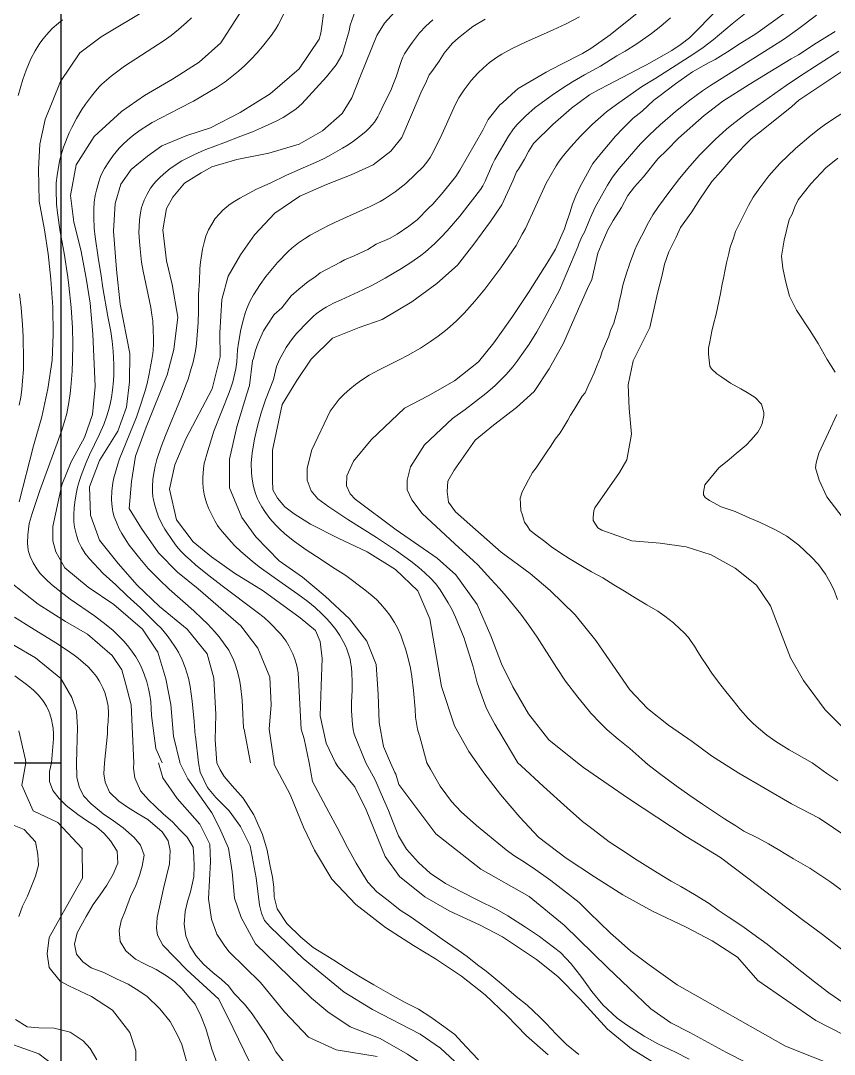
# Model space of a CAD drawing. Header units: metres. Extents: x 548946 to 557077, y 1838800 to 1845419.
# Drawn here: x 551982.9 to 552328.3, y 1841876.3 to 1842314.8 of the extents above; entities that cross this region are included whole.
import ezdxf

# ---------------------------------------------------------------- set-up
doc = ezdxf.new("R2010")
doc.units = ezdxf.units.M
doc.header["$LTSCALE"] = 28
for name, color, linetype, lineweight in [('1', 7, 'Continuous', 13), ('2', 7, 'Continuous', 13), ('60', 7, 'Continuous', 25)]:
    doc.layers.add(name, color=color, linetype=linetype, lineweight=lineweight)

msp = doc.modelspace()

# ---------------------------------------------------------------- linework, layer by layer
at = {"layer": '1'}
for points in [[(552328.81, 1842363.58), (552327.64, 1842361.18), (552326.3, 1842358.67), (552323.28, 1842353.73), (552320, 1842349), (552316.06, 1842344.04), (552310.47, 1842337.52), (552300.89, 1842327.34), (552296.82, 1842323.28), (552292.72, 1842319.68), (552284.96, 1842313.5), (552276.83, 1842306.64), (552272.71, 1842303.52), (552268.24, 1842300.5), (552252.62, 1842290.43), (552246.49, 1842286.72), (552235.79, 1842279.25), (552231.63, 1842276.14), (552225.67, 1842270.89), (552220.54, 1842265.88), (552216.42, 1842261.35)], [(552050.51, 1842000), (552050.4, 1842000.23), (552047.72, 1842011.31), (552046.58, 1842024.66), (552044.44, 1842035.54), (552041.07, 1842046.92), (552034.54, 1842056.61), (552022.46, 1842067.16), (552011.56, 1842074.49), (552001.69, 1842082.65), (551997.85, 1842089.51), (551996.56, 1842094.08), (551996.56, 1842100.17), (552000.31, 1842117.83), (552004.27, 1842127.66), (552009.98, 1842137.97), (552013.43, 1842147.74), (552014.55, 1842159.55), (552013.45, 1842181.85), (552012.33, 1842194.94), (552010.74, 1842205.64), (552008.47, 1842217.54), (552005.44, 1842229.35), (552004.04, 1842240.59), (552006.42, 1842253.73), (552014.13, 1842265.71), (552025.64, 1842276.36), (552035.44, 1842283.03), (552047.28, 1842289.96), (552058.7, 1842297.22), (552067.91, 1842305.5), (552079.1, 1842322.85)], [(552037.18, 1842319.95), (552017.02, 1842307.97), (552008.02, 1842301.13), (551999.8, 1842289.08), (551993.25, 1842272.96), (551991.06, 1842262.44), (551990.44, 1842251.86), (551990.71, 1842238.28), (551993.01, 1842226.12), (551994.54, 1842215.93), (551995.62, 1842205.17), (551996.47, 1842193.22), (551996.74, 1842181.71), (551996.29, 1842170.76), (551994.44, 1842158.6), (551991.9, 1842146.74), (551988.37, 1842134.5), (551982.27, 1842110.65)], [(552055.34, 1842316.07), (552053.32, 1842314.13), (552049.85, 1842311.04), (552046.81, 1842308.59), (552043.73, 1842306.38), (552026.91, 1842295.48), (552024.63, 1842293.84), (552021.29, 1842291.27), (552019.29, 1842289.63), (552017.39, 1842287.9), (552016.37, 1842286.87), (552014.6, 1842284.86), (552012.89, 1842282.75), (552010.34, 1842279.4), (552008.78, 1842277.15), (552006.51, 1842273.38), (552004.53, 1842269.57), (552003.45, 1842267.23), (552001.04, 1842261.2), (551999.87, 1842257.49), (551999.35, 1842255.17), (551998.33, 1842249.17), (551997.98, 1842246.09), (551997.9, 1842243), (551998.14, 1842236.93), (551998.47, 1842233.3), (551999.69, 1842225.25), (552001.31, 1842216.17), (552002.86, 1842206.02), (552003.31, 1842202.47), (552004.29, 1842193.07), (552004.81, 1842184.44), (552004.96, 1842177.73), (552004.91, 1842170.57), (552004.78, 1842166.1), (552004.22, 1842159.29), (552003.94, 1842156.68), (552003.39, 1842152.8), (552002.42, 1842148.21), (552001.49, 1842144.81), (552000.44, 1842141.47), (551998.94, 1842137.09), (551991.01, 1842115.42), (551987.72, 1842105.67), (551986.89, 1842102.97), (551986.55, 1842101.54), (551986.13, 1842099.07), (551985.9, 1842096.71), (551985.75, 1842093.1), (551986.03, 1842090.22), (551986.17, 1842089.61), (551986.92, 1842087.45), (551988.23, 1842084.79), (551989.78, 1842082.25), (551991.19, 1842080.34), (551992.08, 1842079.32), (551993.86, 1842077.52), (551995.77, 1842075.8), (551998.79, 1842073.29), (552003.96, 1842069.42)], [(552094.56, 1842317.69), (552092.15, 1842313.03), (552091.21, 1842311.4), (552089.4, 1842308.76), (552085.5, 1842303.82), (552083.19, 1842301.12), (552080.73, 1842298.45), (552078.1, 1842295.84), (552075.31, 1842293.36), (552071.85, 1842290.57), (552069.68, 1842288.93), (552066.3, 1842286.62), (552056.27, 1842280.71), (552050.13, 1842277.63), (552038.76, 1842271.65), (552036.66, 1842270.37), (552034.02, 1842268.62), (552031.45, 1842266.81), (552029.49, 1842265.29), (552026.49, 1842262.62), (552024.66, 1842260.73), (552022.11, 1842257.65), (552020.24, 1842254.97), (552018.53, 1842252.18), (552017.37, 1842249.94), (552016.83, 1842248.68), (552016.03, 1842246.4), (552015.06, 1842242.88), (552014.53, 1842240.64), (552014.05, 1842237.78), (552013.88, 1842234.91), (552013.9, 1842231.38), (552014.08, 1842226.77), (552014.51, 1842223.13), (552015.78, 1842214.3), (552017.04, 1842206.56), (552017.75, 1842201.46), (552019.88, 1842189.32), (552021.12, 1842182.92), (552021.7, 1842178.87), (552022.11, 1842174.65), (552022.45, 1842168.93)], [(552124.86, 1842318.86), (552122.83, 1842312.87), (552122.28, 1842310.49), (552120, 1842302.31), (552119.63, 1842301.14), (552119.19, 1842300.15), (552116.82, 1842296.07), (552112.78, 1842291.01), (552102.26, 1842279.61), (552099.87, 1842277.49), (552097.2, 1842275.54), (552094.32, 1842273.79), (552091.33, 1842272.25), (552085.15, 1842269.37), (552081.34, 1842267.72), (552076.41, 1842265.9), (552069.12, 1842263), (552061.49, 1842260.19), (552059.45, 1842259.34), (552056.36, 1842257.9), (552051.32, 1842255.3), (552049.34, 1842254.16), (552048.27, 1842253.45), (552046.36, 1842252.05), (552043.53, 1842249.71), (552041.81, 1842248.18), (552040.2, 1842246.57), (552039.38, 1842245.6), (552038.02, 1842243.74), (552036.52, 1842241.26), (552035.3, 1842238.75), (552034.54, 1842236.71), (552034.2, 1842235.53), (552033.72, 1842233.3), (552033.32, 1842230.34), (552033.12, 1842227.33), (552033.09, 1842224.94), (552033.28, 1842221.16), (552033.56, 1842218.01), (552034.22, 1842212.34), (552034.92, 1842208.61), (552038.11, 1842193.16), (552038.62, 1842189.98), (552038.93, 1842187.48), (552039.2, 1842183.68), (552039.28, 1842179.95), (552039.28, 1842177.54), (552039.16, 1842175.08), (552039.01, 1842173.68), (552038.59, 1842171.07), (552037.32, 1842164.33), (552036.57, 1842160.91), (552035.53, 1842157.34), (552033.36, 1842150.46), (552032.03, 1842146.54), (552024.88, 1842128.9), (552024.14, 1842126.66), (552022.49, 1842120.92), (552021.97, 1842118.68), (552021.55, 1842115.24), (552021.49, 1842111.85), (552021.59, 1842109.68), (552021.85, 1842107.55), (552022.07, 1842106.39), (552022.64, 1842104.31), (552023.36, 1842102.27), (552024.74, 1842099.18), (552025.78, 1842097.23), (552027.67, 1842094.24), (552029, 1842092.34), (552031.17, 1842089.44), (552033.47, 1842086.58), (552037.07, 1842082.45), (552041.75, 1842077.61), (552045.94, 1842073.69), (552056.35, 1842064.43), (552059.95, 1842061.09), (552062.21, 1842058.88), (552065.33, 1842055.5), (552067.13, 1842053.33), (552069.73, 1842049.92), (552071.19, 1842047.73), (552071.87, 1842046.53), (552072.89, 1842044.4), (552073.74, 1842042.25), (552074.93, 1842038.73)], [(552090.46, 1842000), (552088.32, 1842014.18), (552089.23, 1842024.54), (552088.67, 1842036.27), (552083.5, 1842048.59), (552076.35, 1842058.08), (552058.17, 1842073.83), (552049.52, 1842080.79), (552041.37, 1842088.98), (552034.23, 1842099.37), (552028.89, 1842107.91), (552029.93, 1842119.32), (552031.57, 1842130.04), (552036.12, 1842142.4), (552045.03, 1842164.53), (552047.84, 1842175.25), (552049.61, 1842189.09), (552047.23, 1842202.93), (552044.83, 1842212.88), (552043.17, 1842226.16), (552044.76, 1842235.14), (552047.42, 1842239.93), (552052.5, 1842245.92), (552059.52, 1842250.23), (552064.09, 1842252.76), (552074.6, 1842255.89), (552088.26, 1842258.63), (552101.14, 1842262.45), (552111.05, 1842268.1), (552119.34, 1842275.48), (552123.48, 1842282.04), (552127.21, 1842291.43), (552134.03, 1842308.55), (552137.36, 1842313.82), (552142.95, 1842319.97)], [(552176.49, 1842000), (552173.17, 1842004.76), (552167.14, 1842015.67), (552161.6, 1842032.26), (552156.56, 1842061.04), (552151.52, 1842072.94), (552141.99, 1842082.04), (552130.04, 1842089.5), (552117.65, 1842095.22), (552105.89, 1842101.14), (552098.95, 1842105.66), (552095.1, 1842108.63), (552091.88, 1842112.23), (552089.96, 1842115.83), (552089.74, 1842119.86), (552089.74, 1842132.57), (552093.97, 1842151.91), (552100.08, 1842162.14), (552106.21, 1842171.21), (552115.21, 1842180.12), (552126.58, 1842184.65), (552136.4, 1842188.08), (552148.94, 1842195.61), (552159.53, 1842203.29), (552168.4, 1842211.14), (552175.33, 1842220.05), (552182.31, 1842229.61), (552187.23, 1842236.7), (552191.97, 1842247.19), (552193.35, 1842250.65), (552194.24, 1842251.77), (552196.79, 1842256.13), (552198.46, 1842259.37), (552200.62, 1842262.66), (552208.84, 1842270.72), (552216.68, 1842277.71), (552224.41, 1842283.43), (552228.48, 1842285.67), (552232.32, 1842287.63), (552247.18, 1842295.43), (552248.63, 1842296.11), (552259.37, 1842302.16), (552263.37, 1842304.91), (552266.88, 1842307.6), (552270.99, 1842311.63), (552278.93, 1842319.9)], [(552245.99, 1842319.18), (552233.2, 1842308.82), (552224.96, 1842303.05), (552221.4, 1842300.87), (552212.27, 1842296.27), (552206.04, 1842293.01), (552194.13, 1842286.06), (552191.35, 1842283.71), (552187.46, 1842279.96), (552186.29, 1842279.06), (552181.41, 1842272.92), (552179.13, 1842268.34), (552169.38, 1842251.47), (552167.66, 1842248.73), (552162.33, 1842242.02), (552157.83, 1842236.93), (552156.22, 1842235.48), (552151.22, 1842230.33), (552147.71, 1842227.64), (552142.76, 1842224.28), (552139.42, 1842222.37), (552133.85, 1842219.96), (552130.29, 1842217.77)], [(552144.61, 1842209.63), (552148.53, 1842212.17), (552152.78, 1842215.16), (552154.62, 1842216.61), (552158.69, 1842220.27), (552161.43, 1842223), (552163.9, 1842225.65), (552167.49, 1842229.77), (552169.32, 1842231.96), (552174.72, 1842238.78), (552178.06, 1842243.22), (552179.08, 1842244.77), (552180.16, 1842246.68), (552183.17, 1842253.9), (552184.24, 1842255.87), (552190.01, 1842265.88), (552192.1, 1842268.92), (552193.63, 1842270.75), (552197.15, 1842274.29), (552201.32, 1842277.94), (552202.81, 1842279.16), (552208.47, 1842283.26), (552212.97, 1842286.25), (552217.16, 1842288.91), (552222.22, 1842291.85), (552229, 1842295.57), (552236, 1842299.92), (552239.52, 1842301.92), (552244.42, 1842305.03), (552250.72, 1842309.42), (552254.74, 1842312.44), (552258.78, 1842316.01)], [(552198.75, 1842177.57), (552201.98, 1842182.85), (552205.49, 1842188.95), (552211.65, 1842200.46), (552219.47, 1842218.85), (552219.82, 1842220.15), (552221.1, 1842223.08), (552222.32, 1842225.13), (552224.4, 1842230.36), (552225.35, 1842232.53), (552226.86, 1842235.66), (552229.48, 1842240.58), (552232.01, 1842245.1), (552234.17, 1842248.41), (552237.04, 1842252.1), (552244.02, 1842260.29), (552246.24, 1842262.73), (552249.93, 1842266.44), (552254.42, 1842270.64), (552258.61, 1842274.37), (552260.93, 1842276.3), (552267.05, 1842281.14), (552272.34, 1842285.02), (552275.8, 1842287.36), (552301.45, 1842303.39), (552307.2, 1842307.15), (552312.68, 1842311.07), (552320.76, 1842317.18)], [(552180.09, 1842315.45), (552174.86, 1842312.31), (552168.8, 1842307.55), (552166.02, 1842305.2), (552162.69, 1842301.01), (552160.53, 1842297.71), (552157.48, 1842293.3), (552156.37, 1842291.9), (552154.76, 1842288.16), (552153.1, 1842284.92), (552152.1, 1842282.52), (552144.73, 1842265.28), (552140, 1842259.5), (552132.59, 1842253.67), (552123.26, 1842249.39), (552112.74, 1842245.35), (552101.44, 1842240.31), (552090.8, 1842233.14), (552082.22, 1842223.9), (552076.14, 1842215.49), (552070.92, 1842206.41), (552068.27, 1842196.48), (552067.44, 1842182.37), (552067.55, 1842172.14), (552064.18, 1842158.62), (552052.96, 1842137.38), (552048.36, 1842126.43), (552046.03, 1842116.02), (552049.08, 1842103.04), (552056.08, 1842093.67), (552063.87, 1842087.38), (552073.69, 1842080.44), (552085.79, 1842072.87), (552101.51, 1842061.42), (552108.1, 1842056.05), (552110.04, 1842051.45), (552110.82, 1842044.16), (552110.43, 1842032.64), (552110.05, 1842019.88), (552112.55, 1842008.27), (552116.55, 1842000)], [(552157.87, 1842315.18), (552154.96, 1842312.51), (552152.27, 1842309.61), (552149.28, 1842305.76), (552147.81, 1842303.68), (552145.9, 1842300.75), (552145.2, 1842299.41), (552144.55, 1842297.9), (552143.95, 1842296.22), (552142.32, 1842291.05), (552141.2, 1842288.15), (552139.97, 1842285.25), (552137.37, 1842280.02), (552135.15, 1842275.23), (552134.53, 1842274.05), (552133.06, 1842271.75), (552132.12, 1842270.58), (552130.95, 1842269.33), (552129.57, 1842268.02), (552127.98, 1842266.68), (552124.12, 1842263.73), (552121.89, 1842262.19), (552119.58, 1842260.75), (552114.61, 1842257.93), (552111.98, 1842256.55), (552109.3, 1842255.29), (552101.58, 1842251.78), (552095.7, 1842249.32), (552088.74, 1842245.95), (552084.24, 1842243.98)], [(552280.89, 1842000), (552276.24, 1842002.97), (552267.97, 1842008.95), (552257.9, 1842015.86), (552248.96, 1842023.04), (552241.49, 1842030.93), (552227.08, 1842051.82), (552218.32, 1842062.79), (552207.69, 1842073.13), (552199.15, 1842080.24), (552186.86, 1842089.34), (552167.45, 1842106.44), (552164.48, 1842110.6), (552163.98, 1842115.01), (552164.23, 1842119.41), (552166.95, 1842124.06), (552175.87, 1842136.85), (552183.62, 1842143.27), (552193.33, 1842150.71), (552200.91, 1842157.49), (552207.23, 1842167.1), (552213.39, 1842177.99), (552218.11, 1842189.08), (552223.6, 1842201.18), (552225.45, 1842205.04), (552227.95, 1842216.14), (552229.33, 1842219.6), (552232.15, 1842226.03), (552234.48, 1842230.1), (552237.92, 1842235.58), (552240.63, 1842240.72), (552243.52, 1842244.35), (552247.35, 1842248.6), (552253.35, 1842256.15), (552257.24, 1842259.9), (552262.24, 1842265.04), (552273.08, 1842274.67), (552281.04, 1842280.66), (552292.16, 1842287.78), (552300.96, 1842293.1), (552309.97, 1842298.71), (552313.09, 1842300.33), (552320.65, 1842305.27), (552328.72, 1842310.25)], [(552330.26, 1842301.96), (552313.52, 1842291.17), (552307.92, 1842287.4), (552290.98, 1842275.45), (552284.78, 1842270.64), (552282.5, 1842268.74), (552277.8, 1842264.42), (552275.91, 1842262.62), (552271.12, 1842257.76), (552267.02, 1842253.16), (552262.57, 1842247.88), (552258.45, 1842242.44), (552253.64, 1842235.94), (552251.32, 1842232.46), (552249.43, 1842229.14), (552246.43, 1842223.47), (552244.67, 1842219.88), (552243.67, 1842217.56), (552241.4, 1842211.58), (552241.03, 1842210.52), (552240.39, 1842208.55), (552239.6, 1842205.8), (552238.48, 1842202.63), (552237.78, 1842199.14), (552236.98, 1842195.51), (552236.35, 1842192.4), (552235.56, 1842189.65), (552234.69, 1842186.52), (552233.32, 1842183.32), (552232.61, 1842180.96), (552231.24, 1842177.76), (552229.77, 1842174.42), (552229.05, 1842172.06), (552227.58, 1842168.72), (552226.35, 1842165.42), (552225.06, 1842162.61), (552223.88, 1842159.94), (552222.48, 1842156.99), (552221.29, 1842155.45), (552219.61, 1842152.72), (552217.82, 1842149.85), (552216.36, 1842147.39), (552215.23, 1842145.36), (552213.44, 1842142.49), (552211.88, 1842139.89), (552209.81, 1842137.24), (552207.81, 1842134.09), (552206.32, 1842131.88), (552203.95, 1842128.56), (552201.73, 1842125.13), (552200.21, 1842123.17), (552198.46, 1842120.05), (552197.03, 1842117.35), (552195.82, 1842114.93), (552195.02, 1842112.18), (552195.09, 1842109.67), (552195.29, 1842107.04), (552195.92, 1842104.98), (552196.36, 1842103.52), (552196.79, 1842102.06), (552197.86, 1842100.55)], [(552341.36, 1842299.76), (552321.27, 1842286.53), (552313.26, 1842281.04), (552310.26, 1842278.41), (552297.47, 1842268.06), (552293.02, 1842264.75), (552285.3, 1842256.75), (552280.13, 1842250.83), (552276.3, 1842246.58), (552271.3, 1842239.14), (552267.87, 1842233.67), (552263.04, 1842227.02), (552261.21, 1842223), (552258.11, 1842216.8)], [(552216.42, 1842261.35), (552213.29, 1842257.59), (552211.49, 1842255.17), (552210.28, 1842253.28), (552206.06, 1842245.83), (552197.27, 1842226.64), (552195.82, 1842224.2), (552193.24, 1842219.46), (552186.73, 1842209.91), (552179.97, 1842200.93), (552175.71, 1842195.8), (552171.24, 1842190.76), (552167.92, 1842187.44), (552165.1, 1842184.92), (552163.19, 1842183.32), (552160.14, 1842180.94), (552156.94, 1842178.67), (552152.62, 1842175.92), (552147.17, 1842172.78), (552143.87, 1842171.07), (552135.1, 1842166.74), (552130.85, 1842164.4), (552127.61, 1842162.32), (552125.03, 1842160.45), (552122.57, 1842158.48), (552120.26, 1842156.4), (552118.12, 1842154.2), (552114.25, 1842149.22), (552106.44, 1842132.78), (552104.51, 1842124.94), (552104.51, 1842119.86), (552106.23, 1842115.41), (552109.01, 1842112.02), (552113.72, 1842108.63), (552121.85, 1842103.12), (552133.99, 1842095.49), (552142.41, 1842089.88), (552148.52, 1842085.49), (552151.86, 1842082.79), (552154.41, 1842080.55), (552156.86, 1842078.23), (552159.09, 1842075.83), (552160.99, 1842073.33), (552164.44, 1842067.88), (552166.06, 1842064.92), (552167.48, 1842061.81), (552171.18, 1842052.87), (552171.67, 1842051.48), (552174.99, 1842040.7), (552176.74, 1842033.91), (552179.33, 1842026.39), (552180.34, 1842023.76), (552181.52, 1842021.25), (552184.17, 1842016.31), (552185.63, 1842013.89), (552185.88, 1842013.54), (552193.93, 1842000)], [(552328.75, 1842165.68), (552325.33, 1842171.13), (552321.52, 1842177.81), (552318.1, 1842183.26), (552312.27, 1842192), (552309.3, 1842198.01), (552307.55, 1842204.42), (552306.42, 1842209.88), (552305.84, 1842214.89), (552307.1, 1842221.64), (552309.14, 1842230.52), (552310.41, 1842232.69), (552311.57, 1842235.88), (552313.01, 1842238.84), (552318.34, 1842245.54), (552324.67, 1842252.37), (552329.79, 1842256.51)], [(552084.24, 1842243.98), (552083.06, 1842243.4), (552075.99, 1842239.48), (552073.09, 1842237.77), (552071.3, 1842236.53), (552068.73, 1842234.4), (552067.25, 1842232.93), (552065.52, 1842230.87), (552063.97, 1842228.55), (552062.63, 1842226.05), (552061.55, 1842223.41), (552060.88, 1842221.27), (552060.14, 1842217.88), (552059.23, 1842212.42), (552058.91, 1842209.75), (552058.79, 1842204.27), (552058.41, 1842198.62), (552058.41, 1842191.72), (552058.2, 1842186.74), (552057.71, 1842179.53), (552057.39, 1842176.43), (552057.02, 1842174), (552056.09, 1842169.95), (552055.32, 1842167.2), (552053.95, 1842162.79), (552052.92, 1842159.83), (552050.99, 1842154.95), (552044.33, 1842138.81), (552042.67, 1842134.48), (552040.75, 1842128.68), (552039.98, 1842125.78), (552039.52, 1842123.62), (552039.05, 1842120.35), (552038.85, 1842117.08), (552038.87, 1842114.96), (552039.05, 1842112.84), (552039.23, 1842111.69), (552039.7, 1842109.63), (552040.7, 1842106.42), (552041.45, 1842104.3), (552042.9, 1842101.06), (552044.05, 1842099.07), (552047.3, 1842094.22), (552049.04, 1842091.94), (552050.92, 1842089.81), (552052.9, 1842087.8), (552054.93, 1842085.91), (552057.1, 1842084), (552062.13, 1842079.83), (552068.41, 1842075.02), (552083.32, 1842063.83), (552086.21, 1842061.54), (552088.71, 1842059.28), (552093.21, 1842054.66), (552094.8, 1842052.74), (552095.57, 1842051.63), (552096.78, 1842049.53), (552098.37, 1842046.16), (552099.28, 1842043.96), (552100.02, 1842041.72), (552100.31, 1842040.44), (552100.63, 1842038.07), (552101.9, 1842014.22), (552103.2, 1842010.17), (552105.31, 1842000)], [(552130.29, 1842217.77), (552124.5, 1842215.08), (552120.38, 1842213.34), (552118.71, 1842212.38), (552110.09, 1842207.84), (552107.75, 1842206.05), (552104.91, 1842204.2), (552100.97, 1842200.95), (552097.74, 1842198.04), (552093.74, 1842193.01), (552090.52, 1842190.1), (552087.47, 1842185.68), (552085.97, 1842183.23), (552083.76, 1842178.14), (552082.37, 1842174.68), (552081.71, 1842171.56), (552081.33, 1842170.5), (552080.05, 1842160.09), (552078.87, 1842156.51), (552074.65, 1842142.5), (552071.57, 1842128.75), (552071.54, 1842116.56), (552076.74, 1842103.98), (552082.68, 1842095.9), (552092.65, 1842085.61), (552102.47, 1842078.66), (552112.16, 1842070.67), (552122.44, 1842061.06), (552129.84, 1842051.61), (552133.81, 1842041.6), (552134.72, 1842029.13), (552135.06, 1842017.11), (552136.99, 1842006.85), (552139.93, 1842000)], [(552258.11, 1842216.8), (552256.17, 1842211.5), (552255.19, 1842206.81), (552253.26, 1842199.22), (552249.98, 1842184.71), (552242.86, 1842170.51), (552240.75, 1842160.39), (552241.23, 1842150.34), (552242.2, 1842139.44), (552240.19, 1842128.55), (552237.09, 1842123.07), (552226.71, 1842108.14), (552226.22, 1842106.92), (552225.97, 1842104.24), (552225.97, 1842102.77), (552227.95, 1842099.6), (552229.67, 1842098.62), (552242.42, 1842094.07), (552254.35, 1842093.1), (552265.42, 1842091.63), (552276.1, 1842088.16), (552286.27, 1842082.56), (552295.35, 1842075.26), (552301.24, 1842066.53), (552309.7, 1842044.51), (552315.32, 1842034.83), (552324.38, 1842022.48), (552331.64, 1842015.21)], [(552155.26, 1842000), (552152.16, 1842011.55), (552152.06, 1842011.86), (552151.36, 1842014.29), (552150.92, 1842016.72), (552150.54, 1842019.25), (552150.34, 1842022.68), (552149.6, 1842030.66), (552148.93, 1842036.5), (552148.35, 1842040.1), (552147.32, 1842044.78), (552146.31, 1842048.31), (552145.33, 1842051.17), (552144.22, 1842054.07), (552142.66, 1842057.48), (552141.54, 1842059.52), (552139.56, 1842062.58), (552138.12, 1842064.52), (552135.65, 1842067.41), (552133.92, 1842069.17), (552132.07, 1842070.86), (552128.97, 1842073.38), (552120.9, 1842079.41), (552115.28, 1842083.03), (552110.5, 1842086.26), (552104.06, 1842090.29), (552099.11, 1842093.87), (552095, 1842097.12), (552092.76, 1842099.18), (552091.07, 1842100.89), (552088.68, 1842103.64), (552086.51, 1842106.59), (552085.21, 1842108.63), (552084.04, 1842110.78), (552083.47, 1842111.99), (552082.57, 1842114.24), (552081.85, 1842116.56), (552081.53, 1842117.88), (552081.1, 1842120.3), (552080.84, 1842122.83), (552080.81, 1842127.06), (552081.19, 1842131.49), (552082.19, 1842137.23), (552083.13, 1842141.65), (552083.8, 1842144.4), (552084.96, 1842148.43), (552086.85, 1842153.97), (552090.16, 1842162.62), (552091.51, 1842168.07), (552091.87, 1842169.13), (552092.77, 1842171.06), (552095.57, 1842176.1), (552097.41, 1842178.86), (552098.83, 1842180.68), (552100.02, 1842182.05), (552104.78, 1842187.09), (552107.02, 1842189.29), (552108.4, 1842190.49), (552110.78, 1842192.18), (552112.62, 1842193.29), (552115.76, 1842194.92), (552118.95, 1842196.46), (552128.22, 1842200.67), (552131.91, 1842202.44), (552137.69, 1842205.56), (552144.61, 1842209.63)], [(552202.17, 1842053.21), (552198.65, 1842058.38), (552195.28, 1842062.99), (552188.96, 1842070.67), (552186.23, 1842073.9), (552182.52, 1842077.81), (552176.95, 1842083.92), (552175.1, 1842085.69), (552167.16, 1842092.88), (552153.35, 1842105.71), (552148.91, 1842111.58), (552146.93, 1842115.74), (552146.93, 1842119.9), (552148.41, 1842125.53), (552154.34, 1842134.83), (552166.27, 1842145.98), (552171.59, 1842149.83), (552180.31, 1842156.63), (552184.16, 1842159.92), (552186.65, 1842162.25), (552189.02, 1842164.68), (552191.9, 1842167.99), (552194.01, 1842170.73), (552198.75, 1842177.57)], [(552022.45, 1842168.93), (552022.43, 1842164.68), (552022.29, 1842162.05), (552021.88, 1842158.07), (552021.42, 1842154.96), (552020.89, 1842152.1), (552020.23, 1842149.38), (552019.36, 1842146.71), (552018.13, 1842143.5), (552016.41, 1842139.35), (552012.16, 1842130.69), (552010.67, 1842127.4), (552008.56, 1842121.87), (552007.83, 1842119.73), (552007.02, 1842116.96), (552006.43, 1842114.07), (552005.89, 1842110.48), (552005.6, 1842108.19), (552005.4, 1842105.25), (552005.5, 1842102.26), (552005.77, 1842099.94), (552006.53, 1842096.55), (552007.46, 1842093.89), (552008.7, 1842091.28), (552010.24, 1842088.79), (552012.08, 1842086.49), (552017.88, 1842080.28), (552023.21, 1842075.43), (552028.03, 1842070.84), (552033.79, 1842065.64), (552040.6, 1842058.95), (552042.47, 1842057.02), (552045.03, 1842054), (552046.5, 1842052.03), (552048.67, 1842048.93), (552049.93, 1842046.89), (552051.5, 1842043.68), (552052.76, 1842040.35), (552053.47, 1842038.14), (552054.09, 1842035.87), (552054.85, 1842032.27), (552055.32, 1842029.22), (552055.69, 1842026.08), (552056.55, 1842017.42), (552057.03, 1842011.58), (552057.08, 1842011.2), (552058.32, 1842000)], [(552336.77, 1842097.69), (552325.12, 1842112.81), (552321.97, 1842119.91), (552320.39, 1842125.04), (552320.59, 1842127.21), (552321.77, 1842131.36), (552325.91, 1842140.04), (552329.46, 1842147.74)], [(552197.86, 1842100.55), (552199.25, 1842098.58), (552201.62, 1842096.73), (552204.83, 1842094.23), (552208.19, 1842091.62), (552212.18, 1842088.97), (552215.75, 1842086.64), (552222.16, 1842082.77), (552225.28, 1842081.02), (552230.02, 1842078.45), (552234.67, 1842075.5), (552239.3, 1842072.8), (552243.82, 1842069.96), (552248.72, 1842067.04), (552253.35, 1842064.34), (552256.39, 1842062.19), (552260.03, 1842059.37), (552262.88, 1842056.69), (552264.45, 1842055.25), (552266.36, 1842053.09), (552267.57, 1842051.48), (552268.95, 1842049.51), (552270.4, 1842047.04), (552272.12, 1842044.35), (552274.15, 1842041.2), (552276.33, 1842037.94), (552279.2, 1842034.13), (552282.21, 1842030.22), (552285.33, 1842026.45), (552288.48, 1842022.42), (552291.71, 1842018.79), (552293.87, 1842016.66), (552296.13, 1842014.67), (552299.66, 1842011.71), (552303.53, 1842008.94), (552309.15, 1842005.49), (552318.99, 1842000)], [(551978.1, 1842076.81), (551990.28, 1842067.29), (552001.84, 1842059.92), (552011.21, 1842054.48), (552021.66, 1842045.43), (552025.83, 1842039.43), (552027.49, 1842033.19), (552029.81, 1842024.58), (552030.86, 1842000)], [(552003.96, 1842069.42), (552014.21, 1842062.3), (552019.2, 1842058.48), (552022.12, 1842056.02), (552024, 1842054.31), (552026.72, 1842051.56), (552028.26, 1842049.75), (552029.68, 1842047.9), (552031.76, 1842044.87), (552033.56, 1842041.71), (552034.5, 1842039.65), (552035.32, 1842037.56), (552036.42, 1842034.24), (552037.15, 1842031.46), (552037.73, 1842028.62), (552038.13, 1842025.77), (552038.32, 1842022.98), (552038.41, 1842020), (552040.25, 1842006.07), (552043.02, 1842000)], [(552249.22, 1841999.21), (552241.49, 1842006.01), (552236.55, 1842010), (552231.94, 1842013.98), (552229.03, 1842016.79), (552224.96, 1842021.05), (552221.93, 1842024.62), (552219.43, 1842027.76), (552214.23, 1842034.61), (552210.37, 1842040.33), (552202.17, 1842053.21)], [(552006.55, 1842000), (552006.94, 1842014.99), (552006.61, 1842021.93), (552004.61, 1842027.65), (551999.96, 1842035.71), (551989.22, 1842044.47), (551979.99, 1842049.8)], [(551980.35, 1842036.84), (551985.87, 1842032.81), (551988.39, 1842030.74), (551990.5, 1842028.66), (551992.27, 1842026.45), (551993.79, 1842024), (551994.78, 1842021.91), (551995.25, 1842020.7), (551995.94, 1842018.39), (551996.44, 1842016.01), (551996.63, 1842014.69), (551996.81, 1842012.3), (551996.81, 1842010.08), (551995.99, 1842000)], [(552074.93, 1842038.73), (552075.84, 1842035.1), (552076.21, 1842032.75), (552076.85, 1842026.59), (552077.07, 1842023.5), (552077.44, 1842014.75), (552077.72, 1842014.07), (552080.41, 1842000)], [(551985.08, 1842000), (551984.99, 1842001.19), (551982.13, 1842013.46)], [(552031.8, 1841870.47), (552031.8, 1841877.67), (552029.21, 1841885.46), (552021.89, 1841895), (552013, 1841900.76), (552003.36, 1841905.26), (551999.6, 1841907.36), (551995, 1841913.13), (551994.14, 1841918.9), (551995, 1841925.82), (552002.39, 1841938.99), (552009.19, 1841950.99), (552009.05, 1841963.55), (551998.72, 1841974.58), (551988.11, 1841979.61), (551983.39, 1841990.44), (551985.08, 1842000)], [(551995.99, 1842000), (551995.1, 1841996.23), (551995.1, 1841992.05), (551996.5, 1841988.17), (551999.27, 1841984.86), (552002.26, 1841981.84), (552007.18, 1841978.01), (552010.76, 1841975.45), (552015.01, 1841972.85), (552018.37, 1841970), (552020.99, 1841966.8), (552023.88, 1841962.46), (552024.12, 1841957.4), (552022.09, 1841952.7), (552019.41, 1841948.05), (552016.66, 1841943.92), (552013.65, 1841939.76), (552010.63, 1841934.68), (552006.91, 1841927.81), (552005.69, 1841922.96), (552006.61, 1841918.76), (552009.23, 1841915.56), (552012.81, 1841913), (552018.16, 1841910.93), (552023.58, 1841908.34), (552028.57, 1841906.09), (552031.98, 1841903.9), (552036.4, 1841900.92), (552042.02, 1841895.62), (552046.36, 1841890.15), (552049.59, 1841884.15), (552051.36, 1841880.45), (552053.29, 1841873.38)], [(552006.55, 1842000), (552006.76, 1841993.9), (552007.68, 1841989.7), (552009.59, 1841985.89), (552012.76, 1841982.5), (552017.85, 1841978.3), (552022.27, 1841975.32), (552026.44, 1841972.32), (552031.13, 1841968.2), (552033.75, 1841965), (552035.33, 1841960.75), (552034.48, 1841956.08), (552033.27, 1841952.14), (552031.84, 1841947.91), (552029.55, 1841943.18), (552027.4, 1841937.43), (552025.48, 1841932.88), (552024.68, 1841928.86), (552025.14, 1841924.08), (552027.46, 1841920.19), (552031.69, 1841916.67), (552035.47, 1841914.66), (552040.34, 1841912.26), (552044.73, 1841909.54), (552048.31, 1841906.98), (552051.27, 1841904.22), (552054.32, 1841900.68), (552056.94, 1841897.48), (552059.39, 1841892.56), (552061.49, 1841887.21), (552062.88, 1841882.41), (552064.02, 1841878.51), (552066.19, 1841872.64)], [(552057.24, 1841918.16), (552054.63, 1841922.27), (552053.06, 1841926.52), (552052.3, 1841931.52), (552052.69, 1841936.79), (552053.72, 1841941.1), (552055.04, 1841945.19), (552056.33, 1841951.62), (552056.55, 1841956.09), (552056.44, 1841960.12), (552056.07, 1841964.13), (552053.58, 1841968.39), (552050.44, 1841971.52), (552047.28, 1841974.92), (552043.48, 1841978.1), (552040.06, 1841981.46), (552037.1, 1841984.23), (552033.76, 1841987.99), (552031.38, 1841993.53), (552030.81, 1841997.66), (552030.86, 1842000)], [(552041.46, 1842000), (552043.19, 1841993.53), (552049.3, 1841984.83), (552058.94, 1841973.87), (552063.12, 1841965.49), (552063.54, 1841958.06), (552062.59, 1841942.21), (552063.86, 1841933.54), (552066.12, 1841927.3), (552069.51, 1841922.2), (552071.46, 1841919.7), (552084.77, 1841906.7), (552094.9, 1841894.34), (552105.04, 1841883.56), (552116.76, 1841878.17), (552134.19, 1841875.31)], [(552073.68, 1841942.53), (552072.73, 1841953.62), (552071.14, 1841963.77), (552067.34, 1841972.33), (552064, 1841978.76), (552053.91, 1841993.19), (552050.51, 1842000)], [(552172.84, 1841868.02), (552161.11, 1841878.8), (552152.56, 1841884.82), (552132.29, 1841895.29), (552120.25, 1841902.58), (552102.82, 1841916.85), (552088.88, 1841930.16), (552086.47, 1841932.97), (552085.06, 1841936.09), (552084.21, 1841939.49), (552082.87, 1841951.09), (552080.33, 1841964.72), (552076.21, 1841972.96), (552071.46, 1841979.62), (552065.7, 1841985.28), (552062.17, 1841989.53), (552059.14, 1841995.95), (552058.32, 1842000)], [(552090.46, 1842000), (552090.57, 1841999.29), (552097.23, 1841986.5), (552102.99, 1841972.57), (552107.7, 1841962.91), (552114.94, 1841950.59), (552125.24, 1841939.81), (552137.73, 1841930.09), (552149.72, 1841922.38), (552158.98, 1841916.79), (552170.02, 1841909.35), (552180.08, 1841901.53), (552189.35, 1841892.7), (552197.68, 1841884.15), (552206.86, 1841876.08)], [(552197.94, 1841897.18), (552193.31, 1841900.79), (552187.02, 1841906.14), (552180.48, 1841911.47), (552176.86, 1841914.28), (552172.38, 1841917.77), (552168.65, 1841920.44), (552161.8, 1841925.07), (552154.48, 1841930.3), (552148.18, 1841934.74), (552144.05, 1841937.49), (552138.84, 1841941.54), (552134.07, 1841945.25), (552130.29, 1841949.36), (552127.68, 1841953.47), (552125.37, 1841957.36), (552121.67, 1841963.96), (552119.08, 1841968.99), (552117.2, 1841972.54), (552113.65, 1841979.02), (552110.21, 1841985.65), (552106.79, 1841991.95), (552105.31, 1842000)], [(552265.82, 1841865.03), (552254.86, 1841870.8), (552242.21, 1841878.56), (552232.1, 1841886.89), (552220.38, 1841899.69), (552211.01, 1841909.28), (552201.82, 1841916.44), (552187.39, 1841926.05), (552177.94, 1841931.09), (552164.87, 1841937.11), (552154.52, 1841943.08), (552143.72, 1841951.72), (552137.61, 1841960.16), (552129.55, 1841980.03), (552124.7, 1841989.8), (552117.53, 1841998.37), (552116.55, 1842000)], [(552306.76, 1841864.68), (552282.62, 1841876.99), (552266.92, 1841885.48), (552258.97, 1841889.59), (552250.45, 1841895.61), (552232.07, 1841913.04), (552213.7, 1841931.11), (552198.81, 1841943.16), (552178.22, 1841954.89), (552159.21, 1841969.79), (552143.37, 1841990.72), (552142.19, 1841995.09), (552141.74, 1841995.77), (552139.93, 1842000)], [(552261.67, 1841905.7), (552249.77, 1841914.24), (552245.75, 1841917.13), (552241.98, 1841920.06), (552236.71, 1841924.63), (552233.32, 1841927.73), (552228.7, 1841932.25), (552224.56, 1841936.17), (552219.94, 1841940.69), (552214.16, 1841945.19), (552207.93, 1841950.03), (552200.62, 1841955.26), (552195.65, 1841958.43), (552192.24, 1841960.62), (552189.06, 1841963.09), (552185.88, 1841965.57), (552181.07, 1841969.54), (552176.41, 1841973.4), (552169.94, 1841979.13), (552165.73, 1841983.57), (552161.01, 1841990.03), (552156.84, 1841997.22), (552155.26, 1842000)], [(552176.49, 1842000), (552179.49, 1841995.69), (552186.61, 1841986.46), (552194.82, 1841976.85), (552202.75, 1841968.38), (552214.49, 1841959.47), (552226.51, 1841951.5), (552238.61, 1841943.94), (552251.16, 1841936.94), (552265.49, 1841930.17), (552276.46, 1841924.41), (552287.18, 1841917.45), (552295.83, 1841907.53)], [(552332.39, 1841898.03), (552325.98, 1841902.33), (552319.9, 1841907.05), (552311.8, 1841913.36), (552308.58, 1841916.09), (552303.52, 1841920.03), (552299.76, 1841922.96), (552293.71, 1841927.43), (552289.55, 1841930.44), (552283.28, 1841934.62), (552279, 1841937.48), (552275.13, 1841940.26), (552269.03, 1841944.08), (552263.12, 1841947.52), (552259.05, 1841949.75), (552255.09, 1841952.13), (552249.14, 1841955.83), (552244.61, 1841958.66), (552237.5, 1841963.26), (552232.79, 1841966.46), (552225.88, 1841971.61), (552221.4, 1841975.1), (552214.93, 1841980.82), (552204.79, 1841989.88), (552195.34, 1841998.63), (552193.93, 1842000)], [(552248.35, 1842000), (552249.22, 1841999.21), (552254.14, 1841995.39), (552261.19, 1841990.13), (552267.06, 1841986.03), (552272.35, 1841982.37), (552278.33, 1841978.42), (552281.74, 1841976.23), (552286.56, 1841973.18), (552289.97, 1841970.99), (552295.97, 1841967.95), (552300.44, 1841965.63), (552304.54, 1841963.14), (552311.03, 1841959.25), (552317.93, 1841955.27), (552322.21, 1841952.41), (552326.48, 1841949.55), (552332.82, 1841944.85)], [(552280.89, 1842000), (552287.79, 1841995.6), (552310.17, 1841982.57), (552321.97, 1841976.4), (552334.13, 1841968.32), (552356.35, 1841952.42), (552367.81, 1841945.81), (552378.53, 1841940.92), (552401.21, 1841932.73), (552411.64, 1841929.24), (552425.65, 1841921.47), (552431.78, 1841917.17), (552431.78, 1841917.17), (552442.64, 1841912.68), (552462.94, 1841902.5), (552481.37, 1841890.56), (552497.2, 1841872.76)], [(552318.99, 1842000), (552325.2, 1841995.37), (552329.77, 1841992.29)], [(551977.94, 1841974.19), (551984.37, 1841971.61), (551989.19, 1841966.46), (551990.23, 1841961), (551990.4, 1841956.45), (551989.15, 1841951.85), (551987.46, 1841947.59), (551985.77, 1841943.33), (551983.68, 1841939.15), (551982.14, 1841934.78)], [(552159.85, 1841867.7), (552147.18, 1841876.26), (552135.45, 1841882.92), (552122.78, 1841887.99), (552113.28, 1841894.34), (552106.31, 1841900.04), (552082.55, 1841923.19), (552076.53, 1841934.28), (552073.68, 1841942.53)], [(552094.47, 1841873.16), (552091.21, 1841877.33), (552089.29, 1841881.14), (552087.15, 1841884.66), (552084.44, 1841888.63), (552081.22, 1841893.46), (552077.85, 1841897.48), (552073.49, 1841902.03), (552071.13, 1841905.26), (552068.17, 1841908.03), (552064.41, 1841910.95), (552060.44, 1841914.51), (552057.24, 1841918.16)], [(552261.67, 1841905.7), (552307.67, 1841879.72), (552331.81, 1841870.15), (552354.13, 1841861.94), (552378.72, 1841847.81), (552391.48, 1841840.06), (552410.61, 1841835.51), (552421.99, 1841831.4), (552430.19, 1841822.74), (552437.02, 1841808.61), (552450.76, 1841782.5)], [(552295.83, 1841907.53), (552320.42, 1841890.66), (552344.56, 1841878.35), (552375.99, 1841864.68), (552402.86, 1841856.47), (552425.64, 1841847.81), (552436.11, 1841838.7), (552443.4, 1841823.2), (552454.33, 1841801.32), (552462.84, 1841789.09)], [(552219.9, 1841876.15), (552214.66, 1841880.46), (552210.19, 1841884.87), (552205.98, 1841889.3), (552203.13, 1841892.22), (552197.94, 1841897.18)], [(551980.67, 1841891.09), (551985.63, 1841887.92), (551990.65, 1841887.51), (551997.07, 1841887.39), (552003.82, 1841885.62), (552009.36, 1841882), (552012.39, 1841878.72), (552015.2, 1841873.98)]]:
    msp.add_lwpolyline(points, dxfattribs=at)
at = {"layer": '2'}
for points in [[(552066.21, 1842000), (552065.42, 1842009.63), (552065.75, 1842020.44), (552064.86, 1842035.89), (552062.02, 1842046.17), (552053.58, 1842056.66), (552041.88, 1842066.22), (552032.32, 1842075.27), (552024.29, 1842084.51), (552016.31, 1842094.41), (552012.53, 1842104.96), (552012.05, 1842117.09), (552016.36, 1842128.26), (552024.15, 1842140.65), (552027.82, 1842150.84), (552029.03, 1842161.61), (552029.27, 1842173.59), (552025.06, 1842194.59), (552023.61, 1842209.32), (552022.26, 1842225.56), (552022.98, 1842237.29), (552025.4, 1842245.44), (552029.76, 1842251.66), (552036.78, 1842257.41), (552042.74, 1842261.77), (552053.48, 1842266.09), (552063.44, 1842269.41), (552076.12, 1842275.92), (552088.74, 1842283.85), (552101.07, 1842294.46), (552109.61, 1842306.98), (552110.33, 1842309.6), (552110.77, 1842312.45), (552111.42, 1842317.86)], [(552220.14, 1842316.41), (552214.43, 1842313.49), (552208.93, 1842310.94), (552197.18, 1842305.74), (552191.53, 1842302.97), (552187.11, 1842300.59), (552184.88, 1842299.22), (552181.92, 1842297.09), (552179.34, 1842294.87), (552176.99, 1842292.62), (552174.18, 1842289.39), (552171.17, 1842285.44), (552168.91, 1842282.16), (552167.3, 1842279.11), (552161.11, 1842265.25), (552157.42, 1842257.99), (552156.76, 1842256.83), (552155.72, 1842255.32), (552153.7, 1842252.83), (552150.43, 1842249.51), (552146.37, 1842245.81), (552141.94, 1842242.26), (552137.21, 1842239.09), (552135.46, 1842238.1), (552131.2, 1842235.98), (552118.36, 1842230.18), (552113.92, 1842228.11), (552110.56, 1842226.42), (552105.8, 1842223.79), (552103.84, 1842222.59), (552100.84, 1842220.51), (552098.06, 1842218.36), (552096.47, 1842216.96), (552091.91, 1842212.27), (552087.01, 1842206.27), (552084.58, 1842202.93), (552081.78, 1842198.56), (552080.18, 1842195.69)], [(552219.35, 1842000), (552207.19, 1842009.65), (552198.54, 1842020.76), (552191.79, 1842032.24), (552187.08, 1842041.9), (552182.48, 1842053.77), (552176.67, 1842067.05), (552167.58, 1842079.66), (552159.69, 1842086.72), (552142.36, 1842098.82), (552124.85, 1842111.81), (552122.71, 1842114.14), (552121.21, 1842117.53), (552121.42, 1842121.77), (552124.21, 1842127.91), (552131.7, 1842137.02), (552145.89, 1842150.49), (552155.88, 1842155.63), (552167.14, 1842162.09), (552177.29, 1842170.1), (552183.8, 1842178.18), (552191.42, 1842188.86), (552198.52, 1842199.47), (552206.95, 1842212.97), (552209.89, 1842217.93), (552213.81, 1842226.47), (552214.36, 1842228.31), (552216.07, 1842233.33), (552217.17, 1842237.02), (552218.56, 1842240.48), (552220.38, 1842244.5), (552225.87, 1842254.27), (552229.42, 1842258.74), (552235.48, 1842265.79), (552238.64, 1842269.2), (552242.98, 1842273.51), (552246.71, 1842276.48), (552251.76, 1842281.12), (552253.88, 1842282.63), (552260.89, 1842288.01), (552268.17, 1842293.16), (552274.85, 1842296.97), (552277.74, 1842298.32), (552284.14, 1842302.36), (552287.2, 1842304.49), (552295.05, 1842309.2), (552307.01, 1842317.93)], [(552000.67, 1842315.18), (551998.93, 1842313.82), (551996.31, 1842311.48), (551993.86, 1842308.9), (551992.42, 1842307.14), (551991.05, 1842305.27), (551989.05, 1842302.09), (551987.23, 1842298.62), (551986.16, 1842296.26), (551985.17, 1842293.81), (551983.81, 1842289.85), (551981.81, 1842283.07)], [(552291.35, 1842157.1), (552288.67, 1842158.69), (552284.31, 1842161.09), (552280.53, 1842163.55), (552278.47, 1842165.01), (552276.23, 1842167.15), (552275.5, 1842168.26), (552274.92, 1842173.39), (552274.93, 1842175.88), (552275.51, 1842178.64), (552276.4, 1842183.13), (552277.07, 1842186.01), (552278.04, 1842189.71), (552278.64, 1842192.27), (552279.46, 1842196.46), (552279.96, 1842199.11), (552280.71, 1842202.99), (552281.31, 1842205.55), (552281.98, 1842209.32), (552282.56, 1842212.08), (552283.6, 1842216.09), (552284.1, 1842218.74), (552285.46, 1842222.49), (552286.33, 1842225.38), (552291.89, 1842236.38), (552293.93, 1842239.95), (552296.65, 1842243.97), (552300.57, 1842249.05), (552305.18, 1842254.18), (552311.82, 1842260.56), (552318.45, 1842266.2), (552321.95, 1842268.94), (552324.01, 1842270.45), (552327.94, 1842273.13), (552334.57, 1842277.45)], [(551982.34, 1842198.89), (551983.02, 1842193.06), (551983.6, 1842185.82), (551983.91, 1842180.86), (551984.09, 1842170.67), (551984.05, 1842166.79), (551983.7, 1842161.99), (551983.33, 1842158.3), (551982.9, 1842155.13), (551982.24, 1842151.64)], [(552080.18, 1842195.69), (552078.88, 1842192.65), (552078.19, 1842190.71), (552077.42, 1842188.17), (552076.42, 1842183.87), (552075.35, 1842177.96), (552074.97, 1842175.13), (552074.59, 1842170.05), (552074.23, 1842167.17), (552073.85, 1842165.23), (552072.91, 1842161.57), (552072.25, 1842159.45), (552071.36, 1842157.08), (552064.95, 1842140.66), (552061.87, 1842130.97), (552061.14, 1842128.42), (552060.85, 1842127.05), (552060.5, 1842124.64), (552060.26, 1842121.06), (552060.24, 1842118.86), (552060.36, 1842116.67), (552060.51, 1842115.43), (552060.93, 1842113.16), (552061.72, 1842110.32), (552062.75, 1842107.68), (552064.26, 1842104.57), (552065.33, 1842102.56), (552066.5, 1842100.62), (552067.21, 1842099.61), (552068.57, 1842097.92), (552072.24, 1842093.67), (552073.77, 1842092.01), (552076.41, 1842089.58), (552081.12, 1842085.57), (552084.18, 1842083.09), (552093.85, 1842076.18), (552100.62, 1842071.57), (552104.76, 1842068.44), (552107.86, 1842065.85), (552110.81, 1842063.13), (552112.61, 1842061.31), (552114.3, 1842059.45), (552116.66, 1842056.48), (552118.36, 1842053.96), (552119.86, 1842051.39), (552120.88, 1842049.34), (552121.37, 1842048.18), (552122.13, 1842046.07), (552122.73, 1842043.89), (552122.98, 1842042.66), (552123.3, 1842040.38), (552123.49, 1842038.04), (552123.65, 1842034.36), (552123.61, 1842030.58), (552123.33, 1842025.62), (552123.37, 1842021.94), (552123.8, 1842016.17), (552124.07, 1842014.02), (552124.5, 1842012.08), (552129.46, 1841999.94)], [(552329.65, 1842069.18), (552328.06, 1842073.49), (552326.5, 1842076.71), (552324.62, 1842079.98), (552321.57, 1842084.03), (552318.49, 1842087.37), (552313.24, 1842092.25), (552308.21, 1842096.07), (552303.41, 1842098.81), (552296.54, 1842102.12), (552292.25, 1842103.92), (552286.26, 1842106.53), (552280.25, 1842108.6), (552275.33, 1842111.2), (552273.54, 1842112.46), (552272.78, 1842113.64), (552272.78, 1842114.73), (552273.37, 1842117.93), (552279.35, 1842125.1), (552283.63, 1842128.68), (552286.64, 1842131.12), (552290.92, 1842134.7), (552293.06, 1842136.94), (552295.87, 1842140.26), (552297.05, 1842142.19), (552297.74, 1842143.97), (552298.45, 1842147.34), (552298.41, 1842148.63), (552297.41, 1842152.11), (552294.79, 1842154.9), (552291.35, 1842157.1)], [(551980.21, 1842061.77), (551987.47, 1842057.15), (551997.79, 1842050.79), (552002.7, 1842047.61), (552005.57, 1842045.61), (552007.34, 1842044.28), (552009.48, 1842042.51), (552011.47, 1842040.65), (552013.71, 1842038.22), (552015.04, 1842036.52), (552016.24, 1842034.73), (552016.83, 1842033.7), (552017.78, 1842031.8), (552018.57, 1842029.83), (552019.51, 1842026.68), (552019.98, 1842023.93), (552020.1, 1842020.97), (552019.96, 1842017.3), (552019.79, 1842015.02), (552019.71, 1842012.27), (552018.43, 1842000)], [(552080.01, 1841873.1), (552073.04, 1841887.37), (552067.02, 1841899.73), (552053.4, 1841912.09), (552043.26, 1841922.56), (552040.96, 1841926.88), (552040.53, 1841929.85), (552040.82, 1841934.25), (552043.58, 1841946.65), (552046.11, 1841957.11), (552046.34, 1841962.74), (552045.49, 1841966.85), (552042.95, 1841970.68), (552036.84, 1841975.84), (552032.74, 1841978.33), (552028.21, 1841981.16), (552024.62, 1841983.72), (552020.62, 1841987.53), (552018.68, 1841991.74), (552018.18, 1841995.22), (552018.43, 1842000)], [(552066.21, 1842000), (552067.54, 1841997.03), (552069.25, 1841994.12), (552072.67, 1841990.24), (552077.38, 1841984.95), (552081.91, 1841977.94), (552085.58, 1841969.51), (552087.59, 1841962.84), (552088.73, 1841956.84), (552089.8, 1841951.36), (552090.32, 1841947.24), (552090.57, 1841943.09), (552091.73, 1841938.01), (552095.91, 1841931.74), (552101.86, 1841925.95), (552107.1, 1841921.64), (552115.88, 1841916.2), (552121.57, 1841912.47), (552127.08, 1841909.11), (552132.85, 1841905.78), (552139.75, 1841901.81), (552146.07, 1841898.29), (552151.78, 1841895.47), (552157.03, 1841892.08), (552162.5, 1841888.06), (552167.24, 1841884.6), (552170.12, 1841881.43), (552174.48, 1841876.88), (552177.32, 1841873.97)], [(552266.76, 1841874.26), (552260.92, 1841877.22), (552253.43, 1841880.73), (552247.54, 1841883.91), (552240.15, 1841888.74), (552236.13, 1841891.63), (552230.07, 1841897.28), (552225.44, 1841902.97), (552221.18, 1841908.84), (552216.66, 1841914.68), (552212.01, 1841919.45), (552203.19, 1841926.32), (552197.21, 1841930.28), (552189.7, 1841934.96), (552185.05, 1841937.64), (552176.98, 1841941.6), (552170, 1841945.17), (552163.28, 1841948.77), (552156.72, 1841953.18), (552151.85, 1841957.66), (552146.71, 1841963.29), (552143.25, 1841969), (552140.76, 1841975.35), (552139.04, 1841979.71), (552135.94, 1841986.77), (552133.37, 1841992.72), (552129.46, 1841999.94), (552129.42, 1842000)], [(552451.62, 1841871.45), (552426.94, 1841881.4), (552413.84, 1841885.13), (552404.37, 1841888.77), (552395.02, 1841893.05), (552382.25, 1841897.68), (552356.85, 1841904.76), (552347.87, 1841909.21), (552338.4, 1841915.42), (552323.32, 1841927.15), (552314.62, 1841933.46), (552292.24, 1841950.64), (552279.95, 1841959.73), (552265.48, 1841968.69), (552240.9, 1841984.81), (552221.87, 1841998), (552219.35, 1842000)], [(551999.56, 1841869.72), (551990.54, 1841876.5), (551977.91, 1841881.02), (551968.84, 1841883.14), (551959.51, 1841888.19), (551958.1, 1841891.13), (551955.57, 1841900.02), (551956.65, 1841912.09), (551959.73, 1841921.68), (551962.16, 1841927.17), (551964.38, 1841931.21), (551970.45, 1841940.78), (551973.97, 1841946.8)]]:
    msp.add_lwpolyline(points, dxfattribs=at)
at = {"layer": '60'}
for p, q in [((552000, 1839000), (552000, 1845000)), ((549000, 1842000), (552000, 1842000))]:
    msp.add_line(p, q, dxfattribs=at)

doc.saveas('drawing.dxf')
